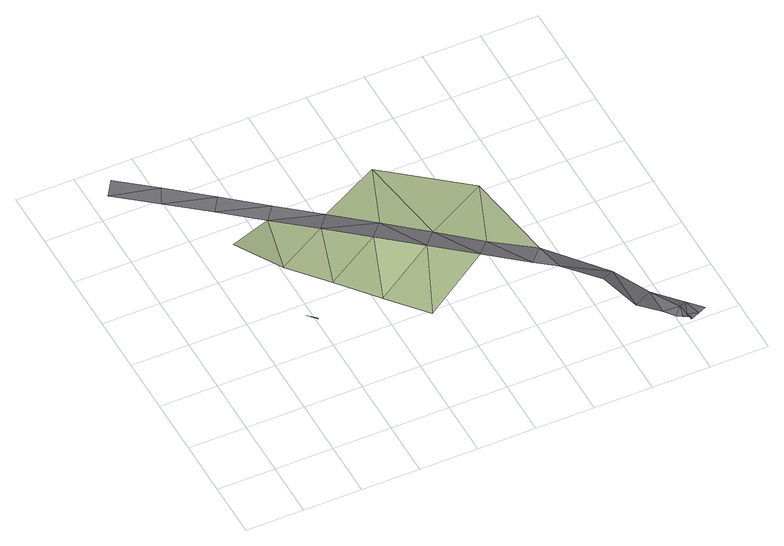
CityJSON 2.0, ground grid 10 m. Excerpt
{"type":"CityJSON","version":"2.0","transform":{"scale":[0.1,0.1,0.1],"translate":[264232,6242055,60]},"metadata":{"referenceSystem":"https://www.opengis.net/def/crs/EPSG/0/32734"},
"CityObjects":{
"terrain1":{"type":"TINRelief","geometry":[{"type":"CompositeSurface","lod":"1","boundaries":[[[0,1,2]],[[3,4,5]],[[6,7,4]],[[5,4,7]],[[8,9,6]],[[7,6,9]],[[8,10,11]],[[9,8,11]],[[11,10,12]],[[13,14,15]],[[13,15,16]],[[17,13,16]],[[17,16,18]],[[18,19,17]]]}]},
"road1":{"type":"Road","attributes":{"highway":"motorway","name":"Nelson Mandela Boulevard","surface":"asphalt","lanes":3,"width":6.6,"oneway":"yes"},"geometry":[{"type":"MultiSurface","lod":"1","boundaries":[[[20,21,22]],[[23,24,21]],[[19,25,26]],[[27,28,29]],[[29,28,30]],[[26,31,19]],[[32,33,34]],[[29,35,36]],[[27,29,36]],[[37,38,39]],[[39,38,40]],[[31,26,41]],[[33,31,41]],[[37,30,38]],[[31,33,32]],[[42,43,44]],[[37,43,42]],[[45,37,42]],[[45,35,37]],[[37,35,29]],[[30,37,29]],[[39,43,37]],[[7,15,14]],[[12,16,11]],[[46,47,5]],[[7,14,5]],[[32,43,39]],[[34,44,43]],[[21,24,22]],[[43,32,34]],[[9,11,15]],[[18,12,25]],[[47,46,20]],[[5,14,46]],[[20,22,47]],[[11,16,15]],[[15,7,9]],[[25,19,18]],[[16,12,18]]]}]}
},
"vertices":[
[168,192,87],[152,198,94],[165,183,94],[113,374,107],[169,313,87],[198,427,74],[225,253,84],[263,372,77],[281,192,79],[327,318,79],[336,132,75],[392,264,80],[457,209,82],[398,467,60],[284,398,75],[349,343,77],[414,288,78],[528,358,64],[479,233,78],[544,179,83],
[153,508,72],[84,566,70],[69,535,70],[23,617,68],[4,590,67],[521,155,84],[554,130,84],[718,7,11],[719,7,5],[718,8,11],[722,7,5],[635,109,54],[681,74,20],[644,46,34],[681,27,20],[715,8,11],[717,7,11],[716,14,11],[736,13,5],[726,39,10],[750,19,5],[609,87,69],[708,12,11],[709,25,20],[699,17,11],[713,9,11],[219,453,73],[134,481,72]
]}
